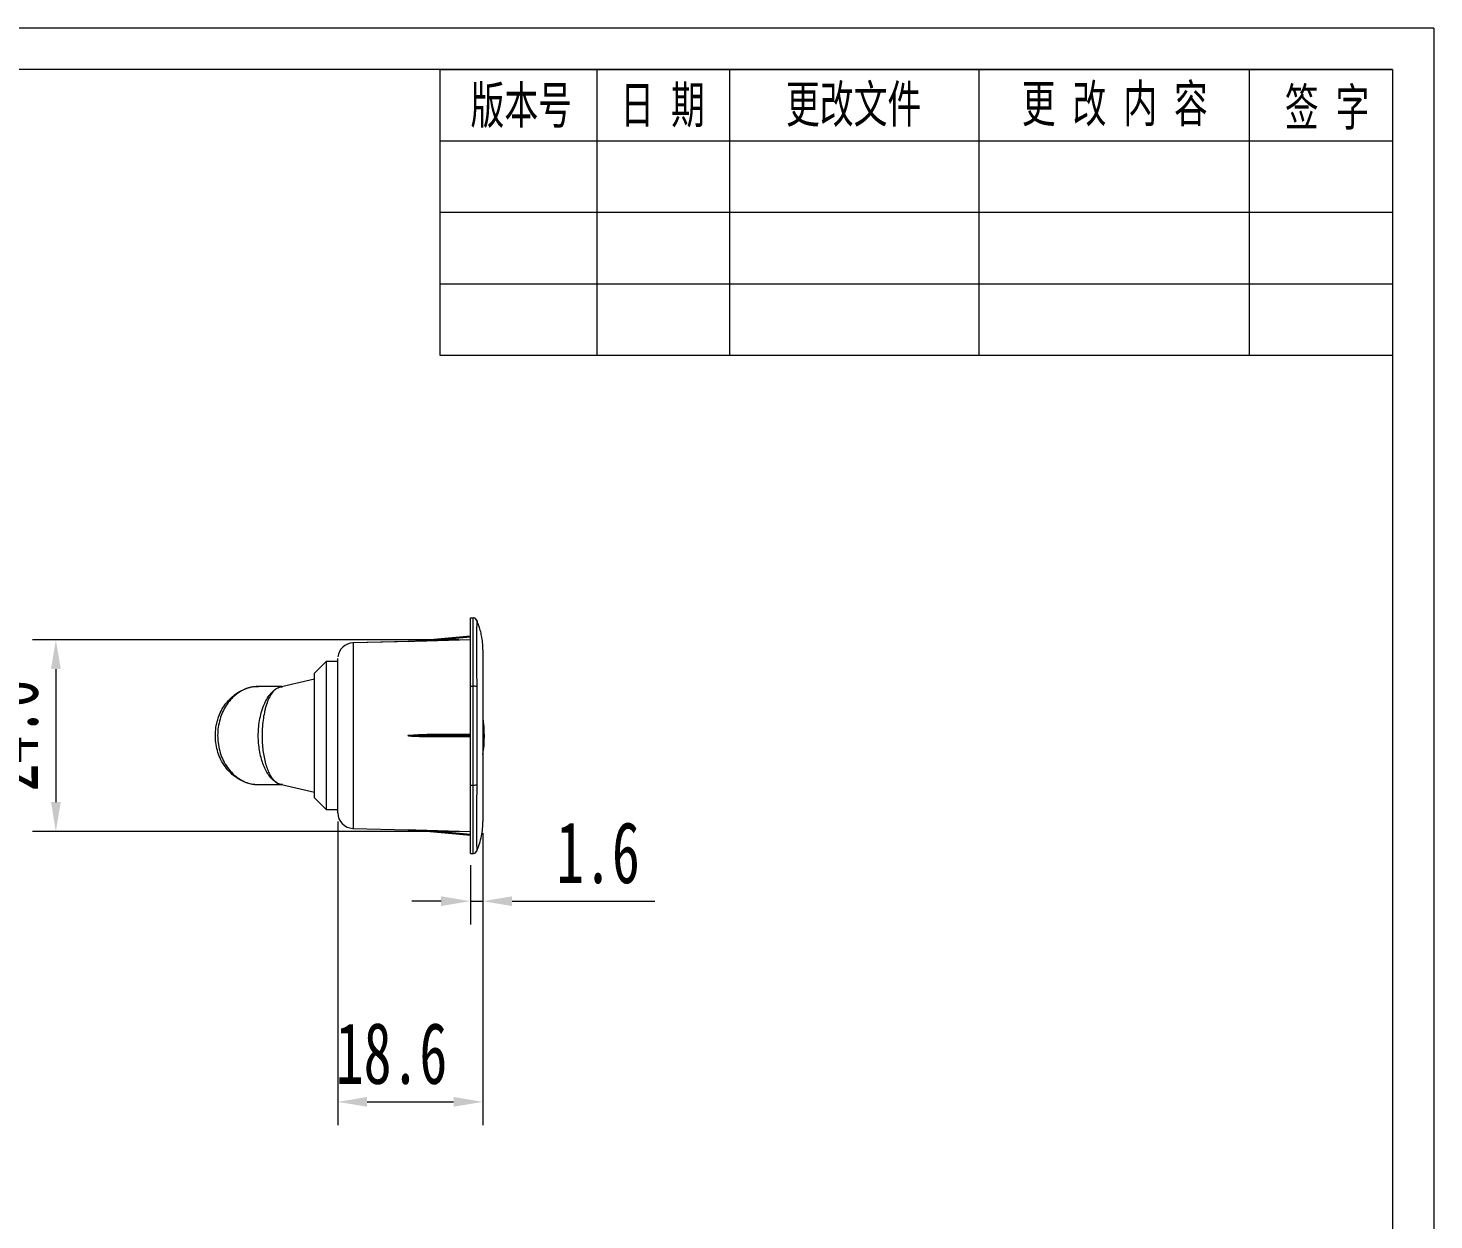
# Model space of a CAD drawing. Header units: millimetres. Extents: x 37 to 3702, y -325 to 1382.
# Drawn here: x 2964.9 to 3145.2, y -159.7 to -6.9 of the extents above; entities that cross this region are included whole.
import ezdxf

# ---------------------------------------------------------------- set-up
doc = ezdxf.new("R2010")
doc.units = ezdxf.units.MM
doc.header["$PDSIZE"] = -1
doc.layers.get('0').update_dxf_attribs({"lineweight": 20})
for name, color, linetype, lineweight in [('2细线层', 4, 'Continuous', 0), ('AM_5', 3, 'Continuous', 25), ('图框', 7, 'Continuous', 25), ('图框层', 7, 'Continuous', 15)]:
    doc.layers.add(name, color=color, linetype=linetype, lineweight=lineweight)
doc.styles.add('标准', font='', dxfattribs={"width": 0.667})
doc.styles.get('标准').set_extended_font_data('SimSun')
doc.dimstyles.new('标准$0', dxfattribs={"dimscale": 1.5, "dimtxt": 5.25, "dimasz": 2.5, "dimexe": 2, "dimexo": 1, "dimgap": 1.5, "dimtad": 1, "dimdec": 1, "dimdsep": 46, "dimtxsty": '标准', "dimcen": 2.5, "dimadec": 0, "dimazin": 0, "dimtfac": 0.714286, "dimtdec": 1, "dimtmove": 0, "dimatfit": 3, "dimfxl": 0, "dimtolj": 1, "dimtzin": 0, "dimlwd": 15, "dimlwe": 15, "dimarcsym": 0})

# ---------------------------------------------------------------- blocks, each defined once
blk = doc.blocks.new('*D164')
at = {"layer": 'AM_5', "color": 0, "linetype": 'Continuous', "lineweight": 15, "transparency": 16777216}
for p, q in [((3023.22, -110.13), (3023.22, -121.86)), ((3021.62, -114.25), (3021.62, -121.86)), ((3017.87, -118.86), (3014.12, -118.86)), ((3021.62, -118.86), (3023.22, -118.86)), ((3026.97, -118.86), (3045.26, -118.86))]:
    blk.add_line(p, q, dxfattribs=at)
at = {"layer": 'AM_5', "color": 0, "transparency": 16777216}
for points in [[(3017.87, -118.24), (3017.87, -119.49), (3021.62, -118.86)], [(3026.97, -118.24), (3026.97, -119.49), (3023.22, -118.86)]]:
    blk.add_solid(points, dxfattribs=at)
at = {"layer": 'Defpoints', "color": 0, "transparency": 16777216}
for p in [(3023.22, -108.63), (3021.62, -112.75), (3023.22, -118.86)]:
    blk.add_point(p, dxfattribs=at)
at = {"layer": 'AM_5', "color": 0, "lineweight": 20, "transparency": 16777216, "insert": (3037.99, -112.67), "char_height": 7.875, "attachment_point": 5, "style": '标准'}
blk.add_mtext('\\A1;1.6', dxfattribs=at)
blk = doc.blocks.new('*D165')
at = {"layer": 'AM_5', "color": 0, "linetype": 'Continuous', "lineweight": 15, "transparency": 16777216}
for p, q in [((3004.62, -108.62), (3004.62, -147.61)), ((3023.22, -110.13), (3023.22, -147.61)), ((3008.37, -144.61), (3019.47, -144.61))]:
    blk.add_line(p, q, dxfattribs=at)
at = {"layer": 'AM_5', "color": 0, "transparency": 16777216}
for points in [[(3008.37, -143.98), (3008.37, -145.23), (3004.62, -144.61)], [(3019.47, -143.98), (3019.47, -145.23), (3023.22, -144.61)]]:
    blk.add_solid(points, dxfattribs=at)
at = {"layer": 'Defpoints', "color": 0, "transparency": 16777216}
for p in [(3004.62, -107.12), (3023.22, -108.63), (3023.22, -144.61)]:
    blk.add_point(p, dxfattribs=at)
at = {"layer": 'AM_5', "color": 0, "lineweight": 20, "transparency": 16777216, "insert": (3011.51, -138.42), "char_height": 7.875, "attachment_point": 5, "style": '标准'}
blk.add_mtext('\\A1;18.6', dxfattribs=at)
blk = doc.blocks.new('*D167')
at = {"layer": 'AM_5', "color": 0, "linetype": 'Continuous', "lineweight": 15, "transparency": 16777216}
for p, q in [((3020.12, -85.34), (2965.46, -85.34)), ((2968.46, -89.09), (2968.46, -106.16)), ((3020.12, -109.91), (2965.46, -109.91))]:
    blk.add_line(p, q, dxfattribs=at)
at = {"layer": 'AM_5', "color": 0, "transparency": 16777216}
for points in [[(2967.84, -89.09), (2969.09, -89.09), (2968.46, -85.34)], [(2967.84, -106.16), (2969.09, -106.16), (2968.46, -109.91)]]:
    blk.add_solid(points, dxfattribs=at)
at = {"layer": 'Defpoints', "color": 0, "transparency": 16777216}
for p in [(3021.62, -85.34), (2968.46, -109.91), (3021.62, -109.91)]:
    blk.add_point(p, dxfattribs=at)
at = {"layer": 'AM_5', "color": 0, "lineweight": 20, "transparency": 16777216, "insert": (2962.28, -97.63), "char_height": 7.875, "attachment_point": 5, "rotation": 90, "style": '标准'}
blk.add_mtext('\\A1;24.6', dxfattribs=at)

msp = doc.modelspace()

# ---------------------------------------------------------------- linework, layer by layer
at = {"color": 7, "lineweight": 20, "ltscale": 7}
msp.add_line((3139.89, -12.17), (3139.89, -48.82), dxfattribs=at)
at = {"color": 7, "lineweight": 20}
for p, q in [((3021.62, -82.51), (3021.99, -82.53)), ((3016.03, -85.49), (3006.57, -85.74)), ((3013.63, -85.55), (3006.57, -85.74)), ((3006.57, -85.74), (3006.57, -85.74)), ((3006.57, -85.74), (3006.57, -85.74)), ((3006.57, -85.74), (3006.57, -85.74)), ((3006.57, -85.74), (3006.57, -85.74)), ((3013.63, -85.55), (3021.62, -84.84)), ((3021.62, -84.99), (3016.02, -85.49)), ((3021.62, -85.34), (3016.02, -85.49)), ((3003.12, -88.12), (3001.62, -89.62)), ((3004.62, -88.12), (3003.12, -88.12)), ((3003.12, -88.12), (3003.12, -97.62)), ((3001.62, -97.62), (3001.62, -89.62)), ((2997.46, -91.33), (2994.43, -91.33)), ((2997.22, -91.37), (2997.53, -91.35)), ((3001.62, -90.37), (2997.39, -91.35)), ((3021.62, -103.97), (3021.62, -91.29)), ((3021.62, -91.29), (3021.97, -91.29)), ((3001.62, -105.62), (3001.62, -97.62)), ((3003.12, -97.62), (3003.12, -107.12)), ((3013.62, -97.63), (3013.62, -97.63)), ((3021.62, -97.63), (3013.62, -97.63)), ((3021.62, -97.48), (3016.02, -97.48)), ((3016.02, -97.48), (3021.62, -97.48)), ((3021.62, -97.78), (3016.02, -97.78)), ((3021.62, -97.78), (3016.02, -97.78)), ((2994.43, -103.91), (2997.46, -103.91)), ((2997.38, -103.89), (3001.62, -104.87)), ((3021.62, -103.97), (3021.97, -103.97)), ((3001.62, -105.62), (3003.12, -107.12)), ((3003.12, -107.12), (3004.62, -107.12)), ((3006.57, -109.52), (3013.63, -109.71)), ((3021.62, -110.42), (3013.63, -109.71)), ((3016.02, -109.77), (3021.62, -109.91)), ((3016.02, -109.77), (3021.62, -110.27)), ((3021.62, -112.75), (3021.99, -112.73)), ((3022.44, -112.4), (3022.45, -112.42))]:
    msp.add_line(p, q, dxfattribs=at)
at = {"color": 7, "lineweight": 20, "flags": 128}
for points in [[(3021.62, -87.34), (3021.62, -87.34)], [(3021.62, -87.34), (3021.62, -87.34)], [(3021.62, -107.92), (3021.62, -107.92)], [(3022.01, -112.73), (3022.01, -112.73)]]:
    msp.add_lwpolyline(points, dxfattribs=at)
at = {"color": 7, "lineweight": 20}
for centre, radius, start, end in [((3021.97, -83.03), 0.5, 19.3087, 87.4989), ((3021.99, -83.03), 0.5, 22.9225, 87.4506), ((3006.62, -87.74), 2, 91.5218, 174.1089), ((2997.19, -90.55), 0.816, 272.3336, 282.838), ((3022.05, -93), 1.71, 77.1828, 92.6004), ((3007.82, -97.63), 15.6, 351.0348, 8.5711), ((3022.05, -102.26), 1.71, 267.3998, 282.8174), ((3006.62, -107.52), 2, 180, 268.5125), ((3021.97, -112.23), 0.5, 272.5011, 340.6913), ((3021.99, -112.23), 0.5, 272.5494, 337.0558)]:
    msp.add_arc(centre, radius, start, end, dxfattribs=at)
for start_param, end_param in [(3.131708, 3.141593), (3.141593, 3.155194)]:
    msp.add_ellipse((3014.83, -97.63), major_axis=(1.2, 0), ratio=0.124511, start_param=start_param, end_param=end_param, dxfattribs=at)
for points, knots in [([(3021.62, -91.29), (3021.62, -91.01), (3021.62, -90.45), (3021.62, -89.53), (3021.62, -88.56), (3021.62, -87.55), (3021.62, -86.6), (3021.62, -85.73), (3021.62, -84.94), (3021.62, -84.25), (3021.62, -83.67), (3021.62, -83.19), (3021.62, -82.82), (3021.62, -82.56), (3021.62, -82.53), (3021.62, -82.51)], [0, 0, 0, 0, 0.058618, 0.117236, 0.194938, 0.272888, 0.35059, 0.42827, 0.5062, 0.583882, 0.66152, 0.739407, 0.817047, 0.908523, 1, 1, 1, 1]), ([(3021.97, -91.29), (3021.97, -91.29), (3021.97, -90.98), (3021.97, -90.36), (3021.96, -89.39), (3021.96, -88.4), (3021.96, -87.4), (3021.96, -86.47), (3021.96, -85.61), (3021.96, -84.84), (3021.96, -84.16), (3021.96, -83.6), (3021.97, -83.14), (3021.97, -82.8), (3021.98, -82.58), (3021.99, -82.53), (3021.99, -82.53), (3021.99, -82.53)], [0, 0, 0, 0, 0.000004, 0.064949, 0.129894, 0.207505, 0.285363, 0.362975, 0.44062, 0.518515, 0.596162, 0.673783, 0.751653, 0.829276, 0.914636, 0.999996, 1, 1, 1, 1]), ([(3021.99, -82.53), (3022, -82.53), (3022.03, -82.53), (3022.01, -82.53), (3022.02, -82.53), (3022.01, -82.53), (3022.01, -82.53), (3022.01, -82.53)], [0, 0, 0, 0, 0.106496, 0.212995, 0.425994, 0.851986, 1, 1, 1, 1]), ([(3022.44, -82.86), (3022.44, -82.88), (3022.43, -82.92), (3022.43, -83.15), (3022.43, -83.49), (3022.42, -83.93), (3022.42, -84.48), (3022.42, -85.13), (3022.42, -85.87), (3022.42, -86.69), (3022.42, -87.59), (3022.42, -88.55), (3022.42, -89.51), (3022.43, -90.44), (3022.43, -91.03), (3022.43, -91.33)], [0, 0, 0, 0, 0.0854792, 0.170953, 0.2485834, 0.3264516, 0.4040755, 0.481679, 0.5595256, 0.6371284, 0.7146978, 0.7925095, 0.8700817, 0.9350403, 1, 1, 1, 1]), ([(3022.45, -82.83), (3022.45, -82.83), (3022.45, -82.83), (3022.45, -82.83), (3022.45, -82.83), (3022.46, -82.83), (3022.45, -82.85), (3022.44, -82.86)], [0, 0, 0, 0, 0.150705, 0.598849, 0.799424, 0.899711, 1, 1, 1, 1]), ([(3023.22, -86.63), (3023.22, -86.39), (3023.21, -85.85), (3023.11, -85.07), (3022.95, -84.28), (3022.74, -83.55), (3022.55, -83.07), (3022.45, -82.83)], [0, 0, 0, 0, 0.185253, 0.418144, 0.599993, 0.803325, 1, 1, 1, 1]), ([(3006.57, -85.74), (3006.57, -85.74), (3006.57, -85.74), (3006.57, -85.73), (3006.57, -85.8), (3006.57, -85.98), (3006.57, -86.26), (3006.57, -86.61), (3006.57, -87.03), (3006.57, -87.52), (3006.57, -88.09), (3006.57, -88.72), (3006.57, -89.42), (3006.57, -90.18), (3006.57, -90.99), (3006.57, -91.84), (3006.57, -92.74), (3006.57, -93.68), (3006.57, -94.64), (3006.57, -95.62), (3006.57, -96.61), (3006.57, -97.62), (3006.57, -98.62), (3006.57, -99.61), (3006.57, -100.58), (3006.57, -101.54), (3006.57, -102.47), (3006.57, -103.53), (3006.57, -104.67), (3006.57, -105.71), (3006.57, -106.52), (3006.57, -107.15), (3006.57, -107.72), (3006.57, -108.22), (3006.57, -108.64), (3006.57, -108.98), (3006.57, -109.24), (3006.57, -109.47), (3006.57, -109.54), (3006.57, -109.51), (3006.57, -109.52), (3006.57, -109.52)], [0, 0, 0, 0, 0.008898, 0.03386, 0.058885, 0.084328, 0.109999, 0.132726, 0.155693, 0.178826, 0.202214, 0.224938, 0.247903, 0.271031, 0.294414, 0.317156, 0.340141, 0.363292, 0.386696, 0.409444, 0.432434, 0.455592, 0.479008, 0.501535, 0.52429, 0.547201, 0.570355, 0.593318, 0.62814, 0.663543, 0.68619, 0.709076, 0.732127, 0.755427, 0.778119, 0.80105, 0.824147, 0.847497, 0.88599, 0.924751, 1, 1, 1, 1]), ([(3016.02, -85.49), (3015.92, -85.49), (3015.42, -85.51), (3014.82, -85.52), (3014.25, -85.54), (3014.05, -85.54), (3013.91, -85.55), (3013.81, -85.55), (3013.75, -85.55), (3013.71, -85.55), (3013.68, -85.55), (3013.66, -85.55), (3013.65, -85.55), (3013.64, -85.55), (3013.63, -85.55), (3013.63, -85.55), (3013.63, -85.55), (3013.63, -85.55), (3013.63, -85.55)], [0, 0, 0, 0, 0.124603, 0.623097, 0.746166, 0.828667, 0.884042, 0.921273, 0.946363, 0.963325, 0.974846, 0.982725, 0.988166, 0.993476, 0.995819, 0.998184, 0.999577, 1, 1, 1, 1]), ([(3004.62, -107.52), (3004.62, -107.52), (3004.62, -107.51), (3004.62, -107.53), (3004.62, -107.47), (3004.62, -107.23), (3004.62, -106.9), (3004.62, -106.45), (3004.62, -105.89), (3004.62, -105.22), (3004.62, -104.46), (3004.62, -103.6), (3004.62, -102.67), (3004.62, -101.67), (3004.62, -100.63), (3004.62, -99.56), (3004.62, -98.46), (3004.62, -97.35), (3004.62, -96.24), (3004.62, -95.15), (3004.62, -94.08), (3004.62, -93.07), (3004.62, -92.11), (3004.62, -91.22), (3004.62, -90.41), (3004.62, -89.69), (3004.62, -89.08), (3004.62, -88.57), (3004.62, -88.15), (3004.62, -87.87), (3004.62, -87.75), (3004.62, -87.74), (3004.62, -87.74), (3004.62, -87.74)], [0, 0, 0, 0, 0.09947, 0.134863, 0.170175, 0.200003, 0.229927, 0.259757, 0.289522, 0.319382, 0.349148, 0.379336, 0.409621, 0.439804, 0.469451, 0.499191, 0.528841, 0.558714, 0.588686, 0.618564, 0.648465, 0.678462, 0.708364, 0.738242, 0.768217, 0.798097, 0.827973, 0.857947, 0.887827, 0.922638, 0.957653, 0.992656, 1, 1, 1, 1]), ([(3004.62, -107.51), (3004.62, -107.51), (3004.62, -107.51), (3004.62, -107.54), (3004.62, -107.49), (3004.62, -107.18), (3004.62, -106.59), (3004.62, -105.74), (3004.62, -104.65), (3004.62, -103.37), (3004.62, -101.93), (3004.62, -100.36), (3004.62, -98.73), (3004.62, -97.05), (3004.62, -95.4), (3004.62, -93.8), (3004.62, -92.32), (3004.62, -90.98), (3004.62, -89.82), (3004.62, -88.86), (3004.62, -88.17), (3004.62, -87.77), (3004.62, -87.75), (3004.62, -87.74)], [0, 0, 0, 0, 0.013179, 0.059914, 0.106555, 0.155024, 0.204886, 0.254081, 0.304741, 0.353406, 0.403441, 0.452145, 0.502269, 0.550964, 0.601078, 0.649818, 0.69997, 0.748582, 0.798597, 0.850024, 0.903127, 0.954289, 1, 1, 1, 1]), ([(3023.22, -86.63), (3023.22, -86.63), (3023.22, -86.63), (3023.22, -86.63), (3023.22, -86.67), (3023.22, -86.81), (3023.22, -87.03), (3023.22, -87.23), (3023.22, -87.49), (3023.22, -87.81), (3023.22, -88.39), (3023.22, -89.06), (3023.22, -89.58), (3023.22, -90.11), (3023.22, -90.65), (3023.22, -91.54), (3023.22, -92.48), (3023.22, -93.15), (3023.22, -93.82), (3023.22, -94.48), (3023.22, -95.51), (3023.22, -96.57), (3023.22, -97.28), (3023.22, -97.98), (3023.22, -98.69), (3023.22, -99.75), (3023.22, -100.78), (3023.22, -101.44), (3023.22, -102.11), (3023.22, -102.78), (3023.22, -103.72), (3023.22, -104.6), (3023.22, -105.15), (3023.22, -105.68), (3023.22, -106.2), (3023.22, -106.87), (3023.22, -107.45), (3023.22, -107.77), (3023.22, -108.03), (3023.22, -108.23), (3023.22, -108.45), (3023.22, -108.59), (3023.22, -108.63), (3023.22, -108.63), (3023.22, -108.63), (3023.22, -108.63)], [0.125, 0.125, 0.125, 0.125, 0.1255368, 0.1255368, 0.1324666, 0.1393963, 0.146326, 0.1532557, 0.1532557, 0.1617946, 0.1703334, 0.1788723, 0.1874111, 0.1874111, 0.1955277, 0.2036443, 0.2117609, 0.2198775, 0.2198775, 0.2274081, 0.2349388, 0.2424694, 0.25, 0.25, 0.2575306, 0.2650612, 0.2725919, 0.2801225, 0.2801225, 0.2882391, 0.2963557, 0.3044723, 0.3125889, 0.3125889, 0.3211278, 0.3296666, 0.3382055, 0.3467443, 0.3467443, 0.353674, 0.3606037, 0.3675334, 0.3744632, 0.3744632, 0.375, 0.375, 0.375, 0.375]), ([(2992.6, -103.52), (2992.52, -103.5), (2992.13, -103.36), (2991.47, -102.94), (2990.69, -102.27), (2990.02, -101.44), (2989.51, -100.53), (2989.15, -99.53), (2988.96, -98.56), (2988.9, -97.57), (2988.97, -96.58), (2989.19, -95.6), (2989.53, -94.69), (2989.98, -93.86), (2990.55, -93.12), (2991.23, -92.48), (2991.94, -91.98), (2992.44, -91.77), (2992.67, -91.68)], [0, 0, 0, 0, 0.018632, 0.091498, 0.166665, 0.236523, 0.30858, 0.374061, 0.441528, 0.497386, 0.562221, 0.629039, 0.689768, 0.752021, 0.815221, 0.87999, 0.947443, 1, 1, 1, 1]), ([(2994.43, -91.35), (2994.27, -91.35), (2993.81, -91.34), (2993.08, -91.52), (2992.25, -91.87), (2991.51, -92.38), (2990.85, -93.01), (2990.29, -93.75), (2989.83, -94.59), (2989.49, -95.51), (2989.26, -96.53), (2989.19, -97.56), (2989.25, -98.58), (2989.45, -99.59), (2989.8, -100.59), (2990.31, -101.53), (2990.96, -102.35), (2991.72, -103.03), (2992.53, -103.51), (2993.35, -103.79), (2993.98, -103.91), (2994.34, -103.89), (2994.43, -103.89)], [0, 0, 0, 0, 0.029466, 0.086642, 0.139567, 0.193856, 0.24403, 0.295473, 0.344064, 0.393935, 0.446116, 0.50002, 0.545133, 0.59767, 0.651942, 0.707589, 0.765115, 0.822511, 0.881742, 0.931765, 0.982898, 1, 1, 1, 1]), ([(2993.9, -91.37), (2993.8, -91.38), (2993.51, -91.4), (2993.11, -91.5), (2992.81, -91.62), (2992.71, -91.66)], [0, 0, 0, 0, 0.229123, 0.725098, 1, 1, 1, 1]), ([(2994.35, -91.33), (2994.31, -91.33), (2994.21, -91.33), (2994.1, -91.34), (2994.04, -91.35)], [0, 0, 0, 0, 0.353764, 1, 1, 1, 1]), ([(2996.63, -103.55), (2996.63, -103.55), (2996.46, -103.44), (2996.14, -103.17), (2995.71, -102.63), (2995.33, -101.98), (2995.01, -101.24), (2994.76, -100.42), (2994.57, -99.54), (2994.45, -98.59), (2994.41, -97.65), (2994.45, -96.67), (2994.57, -95.67), (2994.8, -94.64), (2995.13, -93.67), (2995.56, -92.82), (2996.06, -92.14), (2996.43, -91.82), (2996.63, -91.69), (2996.63, -91.68)], [0, 0, 0, 0, 0.00121, 0.066872, 0.134023, 0.195858, 0.259143, 0.318334, 0.37901, 0.438701, 0.500083, 0.555023, 0.622364, 0.692103, 0.766737, 0.844188, 0.920266, 0.99879, 1, 1, 1, 1]), ([(2996.63, -91.68), (2996.63, -91.69), (2996.48, -91.81), (2996.18, -92.13), (2995.79, -92.79), (2995.51, -93.49), (2995.32, -94.13), (2995.17, -94.79), (2995.02, -95.65), (2994.92, -96.65), (2994.89, -97.64), (2994.92, -98.59), (2995.01, -99.53), (2995.16, -100.42), (2995.36, -101.25), (2995.6, -101.99), (2995.87, -102.56), (2996.12, -102.98), (2996.33, -103.26), (2996.49, -103.43), (2996.58, -103.51), (2996.61, -103.54), (2996.63, -103.55), (2996.63, -103.55)], [0, 0, 0, 0, 0.001206, 0.077149, 0.155542, 0.230207, 0.268788, 0.307755, 0.375158, 0.444936, 0.499919, 0.559644, 0.621085, 0.68029, 0.741032, 0.802826, 0.866144, 0.908555, 0.95139, 0.982078, 0.993438, 0.998794, 1, 1, 1, 1]), ([(2997.37, -91.35), (2997.24, -91.39), (2997, -91.46), (2996.75, -91.6), (2996.63, -91.68), (2996.63, -91.68)], [0, 0, 0, 0, 0.499804, 0.987021, 1, 1, 1, 1]), ([(2996.63, -91.68), (2996.63, -91.68), (2996.73, -91.6), (2996.92, -91.47), (2997.12, -91.4), (2997.22, -91.37)], [0, 0, 0, 0, 0.013211, 0.500503, 1, 1, 1, 1]), ([(3021.97, -103.97), (3021.98, -102.93), (3021.99, -100.84), (3021.99, -97.67), (3021.99, -94.48), (3021.98, -92.35), (3021.97, -91.29)], [0, 0, 0, 0, 0.247586, 0.496117, 0.747563, 1, 1, 1, 1]), ([(3022.43, -91.33), (3022.43, -92.36), (3022.44, -94.44), (3022.44, -97.59), (3022.44, -100.76), (3022.43, -102.87), (3022.43, -103.93)], [0, 0, 0, 0, 0.2472919, 0.4956638, 0.7472849, 1, 1, 1, 1]), ([(3013.62, -97.63), (3013.62, -97.63), (3013.63, -97.62), (3013.63, -97.62), (3013.66, -97.6), (3013.8, -97.57), (3014.34, -97.51), (3015.11, -97.49), (3015.77, -97.48), (3016.02, -97.48)], [0, 0, 0, 0, 0.001734, 0.004329, 0.011802, 0.044594, 0.174631, 0.693743, 1, 1, 1, 1]), ([(3016.02, -97.78), (3015.92, -97.78), (3015.42, -97.78), (3014.81, -97.76), (3014.25, -97.73), (3014.03, -97.71), (3013.89, -97.7), (3013.8, -97.69), (3013.73, -97.68), (3013.69, -97.67), (3013.67, -97.66), (3013.65, -97.65), (3013.64, -97.65), (3013.63, -97.64), (3013.63, -97.64), (3013.62, -97.63), (3013.62, -97.63)], [0, 0, 0, 0, 0.124574, 0.622954, 0.750272, 0.834781, 0.890829, 0.927985, 0.952621, 0.968971, 0.979848, 0.98712, 0.993782, 0.996618, 0.998813, 1, 1, 1, 1]), ([(2992.64, -103.55), (2992.76, -103.6), (2993.08, -103.73), (2993.56, -103.84), (2993.92, -103.87), (2994.07, -103.88)], [0, 0, 0, 0, 0.2587585, 0.6873082, 1, 1, 1, 1]), ([(2994.19, -103.9), (2994.21, -103.9), (2994.28, -103.91), (2994.35, -103.9), (2994.4, -103.9)], [0, 0, 0, 0, 0.301379, 1, 1, 1, 1]), ([(2996.63, -103.55), (2996.63, -103.55), (2996.8, -103.67), (2997.06, -103.81), (2997.31, -103.86), (2997.39, -103.87)], [0, 0, 0, 0, 0.0126748, 0.6951049, 1, 1, 1, 1]), ([(2997.53, -103.9), (2997.51, -103.9), (2997.35, -103.93), (2997.05, -103.82), (2996.77, -103.66), (2996.63, -103.55), (2996.63, -103.55)], [0, 0, 0, 0, 0.057633, 0.519877, 0.991254, 1, 1, 1, 1]), ([(3021.62, -112.75), (3021.62, -112.74), (3021.62, -112.73), (3021.62, -112.61), (3021.62, -112.37), (3021.62, -112), (3021.62, -111.51), (3021.62, -110.9), (3021.62, -110.2), (3021.62, -109.4), (3021.62, -108.51), (3021.62, -107.56), (3021.62, -106.48), (3021.62, -105.28), (3021.62, -104.41), (3021.62, -103.97)], [0, 0, 0, 0, 0.058618, 0.117236, 0.194946, 0.272905, 0.350616, 0.428299, 0.50623, 0.583914, 0.661523, 0.73938, 0.816991, 0.908495, 1, 1, 1, 1]), ([(3021.99, -112.73), (3021.99, -112.73), (3021.99, -112.73), (3021.98, -112.7), (3021.97, -112.56), (3021.97, -112.31), (3021.96, -111.91), (3021.96, -111.41), (3021.96, -110.79), (3021.96, -110.07), (3021.96, -109.26), (3021.96, -108.36), (3021.96, -107.39), (3021.96, -106.34), (3021.97, -105.19), (3021.97, -104.38), (3021.97, -103.97), (3021.97, -103.97)], [0, 0, 0, 0, 0.000004, 0.06495, 0.129896, 0.207503, 0.285356, 0.362963, 0.44061, 0.518505, 0.596154, 0.673742, 0.751579, 0.829168, 0.914582, 0.999996, 1, 1, 1, 1]), ([(3022.43, -103.93), (3022.43, -104.32), (3022.43, -105.1), (3022.42, -106.2), (3022.42, -107.22), (3022.42, -108.15), (3022.42, -109.01), (3022.42, -109.79), (3022.42, -110.49), (3022.42, -111.09), (3022.42, -111.58), (3022.43, -111.96), (3022.43, -112.21), (3022.44, -112.36), (3022.44, -112.39), (3022.44, -112.4)], [0, 0, 0, 0, 0.085424, 0.170845, 0.248388, 0.326172, 0.403712, 0.481321, 0.559173, 0.636781, 0.714407, 0.792275, 0.869907, 0.934952, 1, 1, 1, 1]), ([(3013.63, -109.71), (3013.63, -109.71), (3013.63, -109.71), (3013.63, -109.71), (3013.64, -109.71), (3013.68, -109.71), (3013.86, -109.71), (3014.65, -109.73), (3015.4, -109.75), (3016.02, -109.77)], [0, 0, 0, 0, 0.001424, 0.003171, 0.00619, 0.015859, 0.060781, 0.239136, 1, 1, 1, 1]), ([(3022.45, -112.42), (3022.57, -112.12), (3022.82, -111.49), (3023.05, -110.52), (3023.2, -109.56), (3023.22, -108.93), (3023.22, -108.63)], [0, 0, 0, 0, 0.252178, 0.517189, 0.766287, 1, 1, 1, 1]), ([(3022.45, -112.42), (3022.45, -112.43), (3022.45, -112.43), (3022.45, -112.43), (3022.45, -112.43)], [0, 0, 0, 0, 0.939912, 1, 1, 1, 1])]:
    msp.add_open_spline(points, degree=3, knots=knots, dxfattribs=at)
at = {"layer": '2细线层', "color": 7, "lineweight": 20}
for p, q in [((3145.19, -6.87), (2699.78, -6.87)), ((3145.19, -6.87), (3145.19, -321.83)), ((3017.72, -12.17), (3139.89, -12.17)), ((3017.72, -21.33), (3139.89, -21.33)), ((3017.72, -30.49), (3139.89, -30.49)), ((3017.72, -39.66), (3139.89, -39.66)), ((3017.72, -48.82), (3139.89, -48.82))]:
    msp.add_line(p, q, dxfattribs=at)
at = {"layer": '2细线层', "color": 7, "lineweight": 20, "ltscale": 7}
for p, q in [((3017.72, -12.17), (3017.72, -48.82)), ((3037.84, -12.17), (3037.84, -48.82)), ((3054.87, -12.17), (3054.87, -48.82)), ((3086.85, -12.17), (3086.85, -48.82)), ((3121.49, -12.17), (3121.49, -48.82))]:
    msp.add_line(p, q, dxfattribs=at)
at = {"layer": '图框层', "color": 7, "lineweight": 20}
for q in [(2726.29, -12.17), (3139.89, -316.53), (3139.89, -316.53)]:
    msp.add_line((3139.89, -12.17), q, dxfattribs=at)

# ---------------------------------------------------------------- texts
at = {"layer": '图框', "color": 7, "lineweight": 20, "ltscale": 7, "char_height": 4.7723, "attachment_point": 5, "style": '标准'}
for s, insert, width in [('{\\fSimSun|b0|i0|c134|p2;版本号}', (3028.15, -17.02), 37.1789), ('{\\fSimSun|b0|i0|c134|p2;日 期}', (3046.27, -16.96), 37.1789), ('{\\fSimSun|b0|i0|c134|p2;更改文件}', (3070.77, -16.88), 37.1789), ('{\\fSimSun|b0|i0|c134|p2;更 改 内 容}', (3104.27, -16.81), 76.2151), ('{\\fSimSun|b0|i0|c134|p2;签 字}', (3131.5, -17.26), 37.1789)]:
    msp.add_mtext(s, dxfattribs=dict(at, insert=insert, width=width))

# ---------------------------------------------------------------- dimensions: what is measured, and where the dimension line sits
at = {"layer": 'AM_5', "color": 7, "lineweight": 20}
dim = msp.add_linear_dim(base=(2968.46, -109.91), p1=(3021.62, -85.34), p2=(3021.62, -109.91), angle=90, dimstyle='标准$0', dxfattribs=at)
dim.commit()
dim.dimension.update_dxf_attribs({"geometry": '*D167', "text_midpoint": (2962.28, -97.63)})
for base, p1, picture, middle in [((3023.22, -144.61), (3004.62, -107.12), '*D165', (3011.51, -144.61)), ((3023.22, -118.86), (3021.62, -112.75), '*D164', (3037.99, -118.86))]:
    dim = msp.add_linear_dim(base=base, p1=p1, p2=(3023.22, -108.63), dimstyle='标准$0', dxfattribs=at)
    dim.commit()
    dim.dimension.update_dxf_attribs({"geometry": picture, "text_midpoint": middle, "dimtype": 160})

doc.saveas('drawing.dxf')
